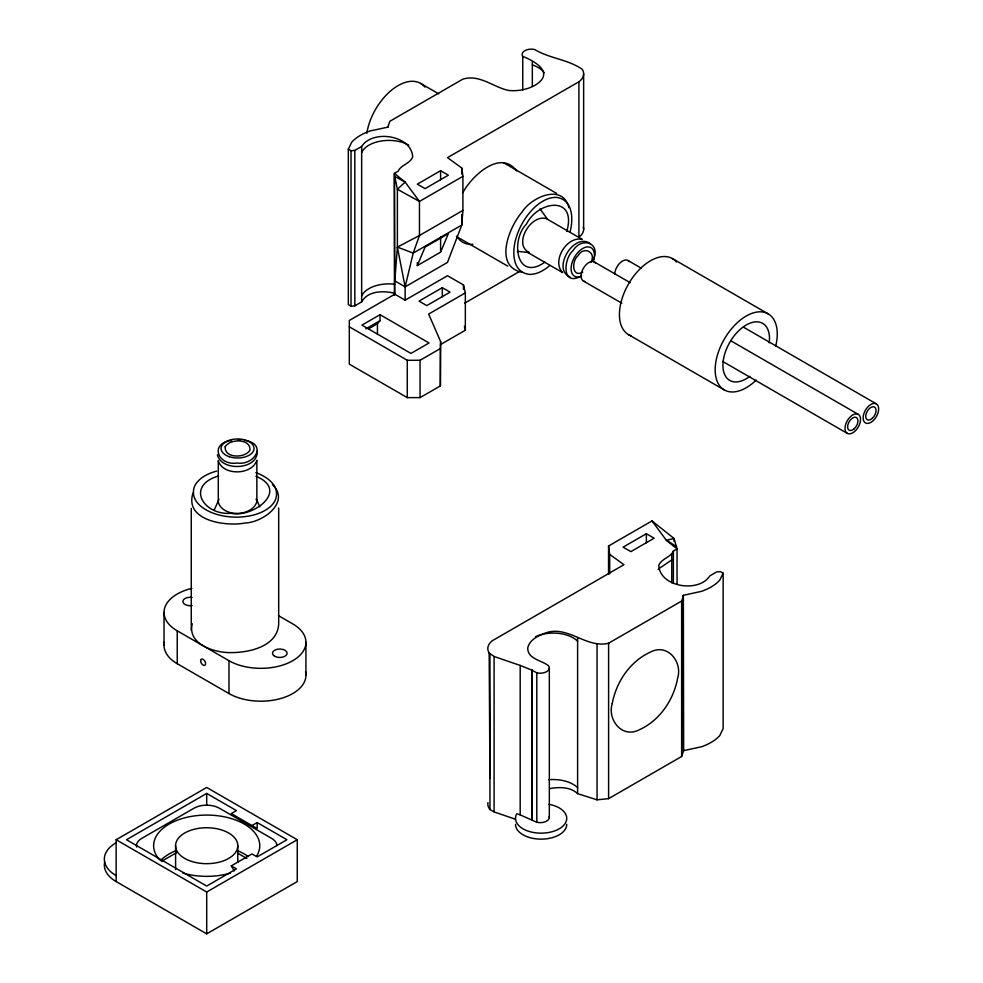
<?xml version="1.0" encoding="UTF-8"?>
<svg xmlns="http://www.w3.org/2000/svg" width="983" height="983" viewBox="0 0 983 983"><rect width="100%" height="100%" fill="white"/><g stroke="black" fill="none" stroke-linecap="round" stroke-linejoin="round"><path stroke-width="1.47" d="M388.15 127.077L369.977 130.997A50.514 29.171 0 0 0 354.58 139.389L351.779 142.019L348.326 149.195L348.326 304.619L351.029 306.18L354.826 305.848L361.658 301.904C367.9 290.501 383.849 290.587 394.957 293.315M351.029 306.18L351.029 150.755L348.326 149.195M354.826 305.848L354.826 150.424L361.658 146.479C372.606 129.154 411.533 135.212 412.7 156.85C410.157 163.78 400.978 164.739 398.078 171.275L394.416 173.389L394.416 295.281M361.658 301.904L361.658 146.479M377.447 334.146L377.447 323.714L380.028 320.655L380.028 314.671L361.916 325.127L410.943 353.438L429.055 342.981L380.028 314.671M394.797 294.2L394.416 173.389L405.143 182.101L419.458 201.429L419.458 235.502L413.204 253.098L405.143 286.852L405.143 300.171L394.797 294.2L349.309 320.47L349.309 364.152L407.281 397.624L420.06 397.624L440.372 385.901L440.63 341.629L428.662 314.068L465.34 292.897L463.484 284.959L447.498 275.731L405.143 300.171M462.907 176.338L462.907 210.423L461.777 225.058L447.498 262.4L405.143 286.852L394.797 280.868L397.39 247.114L397.39 189.289L394.797 176.436L405.143 182.101L397.39 189.289L419.458 201.429L462.907 176.338L461.777 167.995L447.498 157.649L578.913 81.773A22.584 13.037 0 0 0 582.292 69.351C568.432 59.508 549.288 58.427 534.654 49.506A9.191 5.308 0 0 0 524.824 50.711A9.191 5.308 0 0 0 522.759 56.387L522.759 89.932M407.281 397.624L407.281 360.282L349.309 326.811M420.06 397.624L420.06 360.282L440.372 348.56L440.63 341.629M440.372 385.901L440.372 348.56M417.32 262.572L417.32 265.594L440.605 252.152L440.605 237.063M440.605 179.754L440.605 170.71L448.371 175.195L425.086 188.638L417.32 184.153L440.605 170.71M442.325 296.645L442.325 287.675L450.079 292.16L426.794 305.602L419.028 301.117L442.325 287.675M461.777 214.54L461.777 225.058L413.204 253.098L397.39 247.114L405.143 286.852M440.458 344.603L465.34 330.239L465.34 292.897M549.178 816.406A9.191 5.308 0 0 1 545.97 821.444A9.191 5.308 0 0 1 536.804 822.292L520.191 814.87L520.191 665.43L494.093 656.497L489.165 653.007A22.584 13.037 0 0 1 492.544 640.584L623.959 564.709L609.681 554.363L608.551 546.007L651.999 520.929L674.068 538.487L677.041 548.969L677.041 584.013M532.098 819.699L532.098 670.246L536.804 672.839A9.191 5.308 0 0 0 546.634 671.647A9.191 5.308 0 0 0 548.698 665.97C541.977 660.134 527.515 659.274 527.736 647.908C529.284 640.756 536.239 636.751 542.542 634.244C566.171 622.743 585.352 648.964 608.6 643.226L681.637 601.055L683.603 595.256L701.469 591.361A50.514 29.171 0 0 0 716.877 582.968L719.679 580.326L723.132 573.163L720.428 571.602L716.632 571.934L709.8 575.878C698.852 593.204 659.925 587.134 658.757 565.495C661.301 558.565 670.48 557.619 673.38 551.082L677.041 548.969L666.314 540.257L651.999 520.929M723.132 573.163L723.132 728.587L719.679 735.763L716.877 738.393A50.514 29.171 0 0 1 701.469 746.785L683.308 750.705L683.308 595.28L683.603 750.68L681.637 756.48L608.6 798.651L597.05 799.818L577.611 793.65L577.611 638.225M578.913 81.773L578.913 237.198A22.584 13.037 0 0 0 583.337 227.085M583.632 229.457L583.632 74.032M597.05 799.818L597.05 644.393M608.6 798.651L608.6 643.226M608.551 574.17L608.551 546.007M609.681 573.888L609.681 554.363M671.77 582.784L671.77 553.921M278.693 508.064L278.693 624.402C277.009 646.925 248.392 652.884 229.862 652.601C214.073 652.614 187.065 644.049 192.275 623.738M566.736 231.533C577.304 195.334 538.303 200.237 526.421 224.112C510.41 240.196 516.136 282.404 545.012 262.092M256.858 501.76C252.213 516.788 222.674 517.623 218.287 502.141L218.287 460.609C222.674 476.091 252.213 475.256 256.858 460.228L256.858 501.76L256.28 498.885L259.782 506.749M590.746 262.461C597 252.324 583.497 245.566 578.127 255.666C571.651 260.483 571.578 278.091 582.747 272.242M593.204 260.065C601.424 242.924 581.801 236.178 572.942 250.726C563.689 258.492 561.453 286.188 580.228 276.579M387.855 127.102L389.821 121.302L462.858 79.132C479.802 74.008 493.294 87.364 508.838 90.485C517.697 91.296 526.79 89.723 534.654 85.472C555.174 73.455 536.104 61.646 522.759 56.387M193.049 492.974C183.882 520.855 226.323 526.777 245.037 522.993C262.756 522.538 290.808 502.276 272.488 484.594M417.32 265.594L425.086 247.077L448.371 233.635L440.605 252.152M214.036 510.46L219.025 499.253M462.821 192.693C471.545 176.326 500.175 148.888 516.689 170.882M671.77 559.892L662.665 566.134A28.175 16.269 0 0 0 658.192 569.513M462.907 210.423L419.458 235.502L397.39 247.114M365.799 328.863L380.028 320.655M368.392 328.949L377.447 323.714M464.75 303.108L519.184 271.689M116.141 881.567L116.141 839.74L206.7 787.457L297.259 839.74L297.259 881.567L206.7 933.85L116.141 881.567A40.254 23.236 0 0 1 104.69 862.103M646.372 533.72L623.087 547.162L630.853 551.647L654.137 538.205L646.372 533.72L646.372 542.714M257.153 822.562L257.153 828.534L231.275 813.592L236.448 810.606L206.7 793.428L126.488 839.74L206.7 886.052L236.448 868.861L231.275 865.876L251.98 853.932L257.153 856.918L286.913 839.74L257.153 822.562L251.98 825.548M161.359 861.44L177.075 852.359M116.141 839.74L206.7 892.023L297.259 839.74M218.472 475.981C185.111 485.921 203.653 515.547 230.882 513.273C252.619 518.348 290.255 490.468 255.912 476.214M231.546 440.507C208.863 443.321 218.079 466.053 237.136 463.018C254.744 465.77 267.855 443.407 244.411 440.347M550.185 788.526C559.401 786.928 570.386 786.793 577.611 793.65M351.029 150.755L354.826 150.424M472.897 244.288C466.593 245.123 459.749 241.916 456.898 236.117M407.281 360.282L420.06 360.282M238.009 439.745L240.602 439.905M517.291 251.316L529.493 252.594C512.622 245.148 530.427 214.036 546.229 218.582L582.206 239.348C566.872 235.859 551.377 261.023 562.595 272.561L526.618 251.795M521.948 272.254C493.22 266.258 509.305 226.532 521.948 212.23C531.189 197.116 562.768 182.949 568.911 207.646M532.098 670.246L520.191 665.43M570.226 277.059C551.254 269.465 574.097 231.89 590.119 243.575M520.191 814.87L516.947 813.764L516.382 814.538A25.619 14.794 0 0 0 534.064 832.589A25.619 14.794 0 0 0 565.618 822.685A25.619 14.794 0 0 0 549.03 804.303M487.961 802.558A22.584 13.037 0 0 0 489.952 809.525L494.093 811.921L515.51 819.257M420.601 83.395L438.713 93.852M672.433 258.59L768.165 313.86M503.972 162.981L556.611 193.381M627.977 260.495L641.272 268.162M743.541 327.216L876.381 403.902A10.973 6.34 -60 0 1 872.904 420.908A10.973 6.34 -60 0 1 863.393 415.416A10.973 6.34 -60 0 1 876.381 403.902M594.346 261.994L630.152 282.662M730.947 340.855L858.27 414.359A10.973 6.34 -60 0 1 854.78 431.365A10.973 6.34 -60 0 1 845.282 425.872A10.973 6.34 -60 0 1 858.27 414.359M583.374 281.003L621.834 303.206M722.628 361.4L847.285 433.38M628.518 334.638L724.262 389.919M456.456 236.51L507.769 266.135M278.508 615.677L292.737 623.898A45.083 26.025 0 0 1 292.737 660.711A45.083 26.025 0 0 1 228.978 660.711L177.235 630.828A45.083 26.025 0 0 1 191.857 588.375M164.407 641.899A45.083 26.025 0 0 0 177.235 663.697L228.978 693.568A45.083 26.025 0 0 0 280.794 698.508A45.083 26.025 0 0 0 305.553 671.77M237.64 853.121L246.807 858.405M676.66 546.548L666.314 540.257L674.068 538.487L674.068 541.535M540.011 208.912L547.592 219.356M231.275 865.876L234.237 870.999M464.406 326.27L465.34 330.239M257.153 451.258C258.382 469.886 221.396 471.877 217.403 454.773M489.165 653.007L489.952 778.462M681.637 601.055L681.637 756.48M673.38 551.082L673.38 583.079M549.325 667.973L549.325 817.426M536.804 672.839L536.804 822.292M532.331 61.904L532.331 86.258M532.196 670.185L532.196 819.638M494.093 656.497L494.093 811.921M489.952 654.1L489.952 809.525M463.484 284.959L463.484 289.444M461.777 167.995L461.777 174.003M305.934 642.304L305.934 675.174M237.8 845.712A31.1 17.952 0 0 1 191.144 861.268A31.1 17.952 0 0 1 191.144 830.156A31.1 17.952 0 0 1 237.8 845.712L237.8 862.14M228.978 660.711L228.978 693.568M206.7 793.428L206.7 805.384M206.7 892.023L206.7 933.85M191.267 508.309L191.267 630.324M177.235 630.828L177.235 663.697M175.601 845.712L175.601 869.611M164.026 612.421L164.026 645.29M116.141 875.595A40.254 23.236 0 0 1 116.141 842.726M160.745 860.272A53.057 30.633 0 0 1 175.797 850.688M237.591 850.688A53.057 30.633 0 0 1 248.183 856.488M136.649 847.063A17.903 10.334 0 0 1 141.736 838.401L194.032 808.21A17.903 10.334 0 0 1 219.356 808.21L271.664 838.401A17.903 10.334 0 0 1 276.899 845.712M159.639 859.867A53.057 30.633 0 0 1 203.211 815.14A53.057 30.633 0 0 1 256.563 856.181M230.526 873.088A53.057 30.633 0 0 1 182.875 873.088M255.838 472.676A43.854 25.312 0 0 1 272.475 483.304C277.525 488.932 278.042 497.791 273.102 503.665A39.676 22.904 0 0 1 253.282 515.104C241.732 517.955 229.506 517.783 218.017 514.748A43.854 25.312 0 0 1 197.485 502.891C192.435 497.263 191.931 488.404 196.87 482.542A39.676 22.904 0 0 1 216.69 471.09M192.066 605.577A7.323 4.227 0 0 1 182.85 601.498A7.323 4.227 0 0 1 192.066 597.406M570.029 232.013A43.854 25.312 -60 0 0 570.029 208.31C567.683 201.11 560.261 196.244 552.716 197.583A39.676 22.904 -60 0 0 532.884 209.035C524.639 217.612 518.692 228.277 515.571 239.741A43.854 25.312 -60 0 0 515.571 263.456C517.918 270.644 525.34 275.51 532.884 274.171A39.676 22.904 -60 0 0 549.816 265.459M581.739 275.916A16.478 9.511 -60 0 1 571.332 265.803A16.478 9.511 -60 0 1 586.409 247.04A16.478 9.511 -60 0 1 593.314 261.527M366.794 133.307A45.083 26.025 -60 0 1 390.153 91.345A45.083 26.025 -60 0 1 422.481 84.685M423.354 85.435A45.083 26.025 -60 0 1 424.951 87.143M548.809 779.74A28.175 16.269 0 0 1 577.611 787.678M535.477 636.701A28.175 16.269 0 0 1 577.611 641.211M566.736 824.344A25.619 14.794 0 0 1 541.129 839.138A25.619 14.794 0 0 1 515.51 824.344M361.658 152.451A28.175 16.269 0 0 1 408.793 145.165M361.658 295.932A28.175 16.269 0 0 1 394.736 284.234M532.331 64.89A28.175 16.269 0 0 1 544.275 72.754M584.971 281.494A10.973 6.34 -60 0 1 583.374 268.322A10.973 6.34 -60 0 1 595.575 263.137M614.731 274.478A10.973 6.34 -60 0 1 620.482 262.51A10.973 6.34 -60 0 1 629.218 261.638M749.857 376.342A32.931 19.009 -60 0 1 722.96 366.72A32.931 19.009 -60 0 1 747.436 324.329A32.931 19.009 -60 0 1 769.21 342.821M630.939 335.756A43.916 25.349 -60 0 1 629.71 281.961A43.916 25.349 -60 0 1 676.525 262.056M756.185 380.089A43.916 25.349 -60 0 1 715.354 373.614A43.916 25.349 -60 0 1 749.587 314.302A43.916 25.349 -60 0 1 775.624 346.421M612.262 703.472C607.113 719.716 622.153 738.761 639.183 729.828C659.605 720.723 673.601 699.982 677.606 678.331C682.755 662.087 667.715 643.042 650.685 651.975C630.263 661.08 616.267 681.821 612.262 703.472M225.218 446.675C224.063 458.41 244.902 458.508 249.915 450.263C251.083 438.529 230.243 438.43 225.218 446.675M229.334 456.714A16.478 9.511 0 0 0 254.056 448.469A16.478 9.511 0 0 0 229.334 440.224A16.478 9.511 0 0 0 229.334 456.714M274.626 656.226A7.323 4.227 0 0 0 286.864 654.334A7.323 4.227 0 0 0 277.906 649.161A7.323 4.227 0 0 0 274.626 656.226M200.606 660.76A3.527 2.04 60 0 0 204.353 665.417A3.527 2.04 60 0 0 204.353 660.429A3.527 2.04 60 0 0 200.606 660.76M854.116 428.871A7.323 4.227 -60 0 0 856.439 417.529A7.323 4.227 -60 0 0 847.776 425.209A7.323 4.227 -60 0 0 854.116 428.871M872.228 418.414A7.323 4.227 -60 0 0 874.551 407.073A7.323 4.227 -60 0 0 865.888 414.752A7.323 4.227 -60 0 0 872.228 418.414"/></g></svg>
